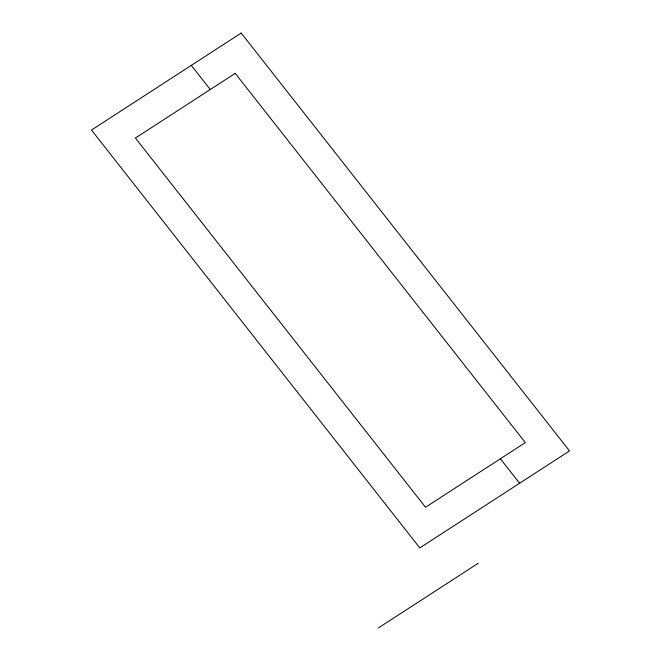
<?xml version="1.0" encoding="UTF-8"?>
<svg xmlns="http://www.w3.org/2000/svg" width="661" height="661" viewBox="0 0 661 661"><rect width="100%" height="100%" fill="white"/><g stroke="black" fill="none" stroke-linecap="round" stroke-linejoin="round"><path stroke-width="0.99" d="M378.373 627.95L478.192 563.288M191.293 65.381L210.264 89.524M500.385 458.775L519.612 483.249M241.199 33.05L91.482 130.043L419.801 547.911L569.518 450.918L241.199 33.05M235.217 73.363L135.406 138.025L425.527 507.268L525.338 442.606L235.217 73.363"/></g></svg>
